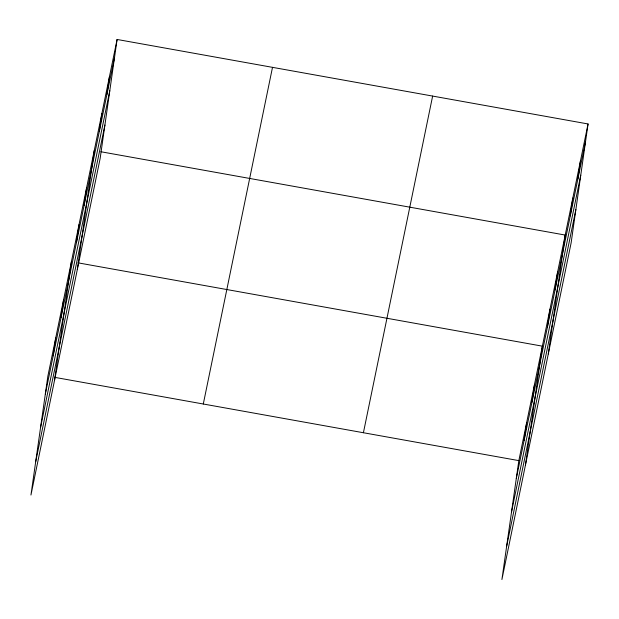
<?xml version="1.0" encoding="UTF-8"?>
<svg xmlns="http://www.w3.org/2000/svg" width="619" height="619" viewBox="0 0 619 619"><rect width="100%" height="100%" fill="white"/><g stroke="black" fill="none" stroke-linecap="round" stroke-linejoin="round"><path stroke-width="0.93" d="M53.172 355.848L55.718 337.966M61.018 317.686L63.564 299.813M54.48 380.577L71.409 261.659M76.477 242.501L79.023 224.62M84.091 205.469L86.637 187.588M77.321 269.474L94.25 150.556M99.319 131.406L101.864 113.525M106.932 94.367L109.478 76.493M117.092 39.461L100.162 158.379L30.95 495.038L47.872 376.12L117.092 39.461L588.05 123.962L571.128 242.88L501.908 579.539L518.838 460.621L588.05 123.962M524.138 440.349L526.676 422.468M531.976 402.188L534.522 384.314M525.446 465.078L542.368 346.16L78.002 262.835M547.436 327.002L549.981 309.121M555.05 289.971L557.595 272.089M548.287 353.975L565.209 235.058L100.843 151.74M570.277 215.907L572.823 198.026M577.891 178.868L580.436 160.994M45.334 394.001L114.546 57.335M40.583 427.342L109.803 90.684M35.693 461.697L104.913 125.038M203.295 404.006L272.507 67.347M363.415 432.735L432.635 96.077M516.292 478.502L585.504 141.836M511.542 511.843L580.761 175.185M506.659 546.198L575.871 209.539M54.472 377.304L518.838 460.621"/></g></svg>
